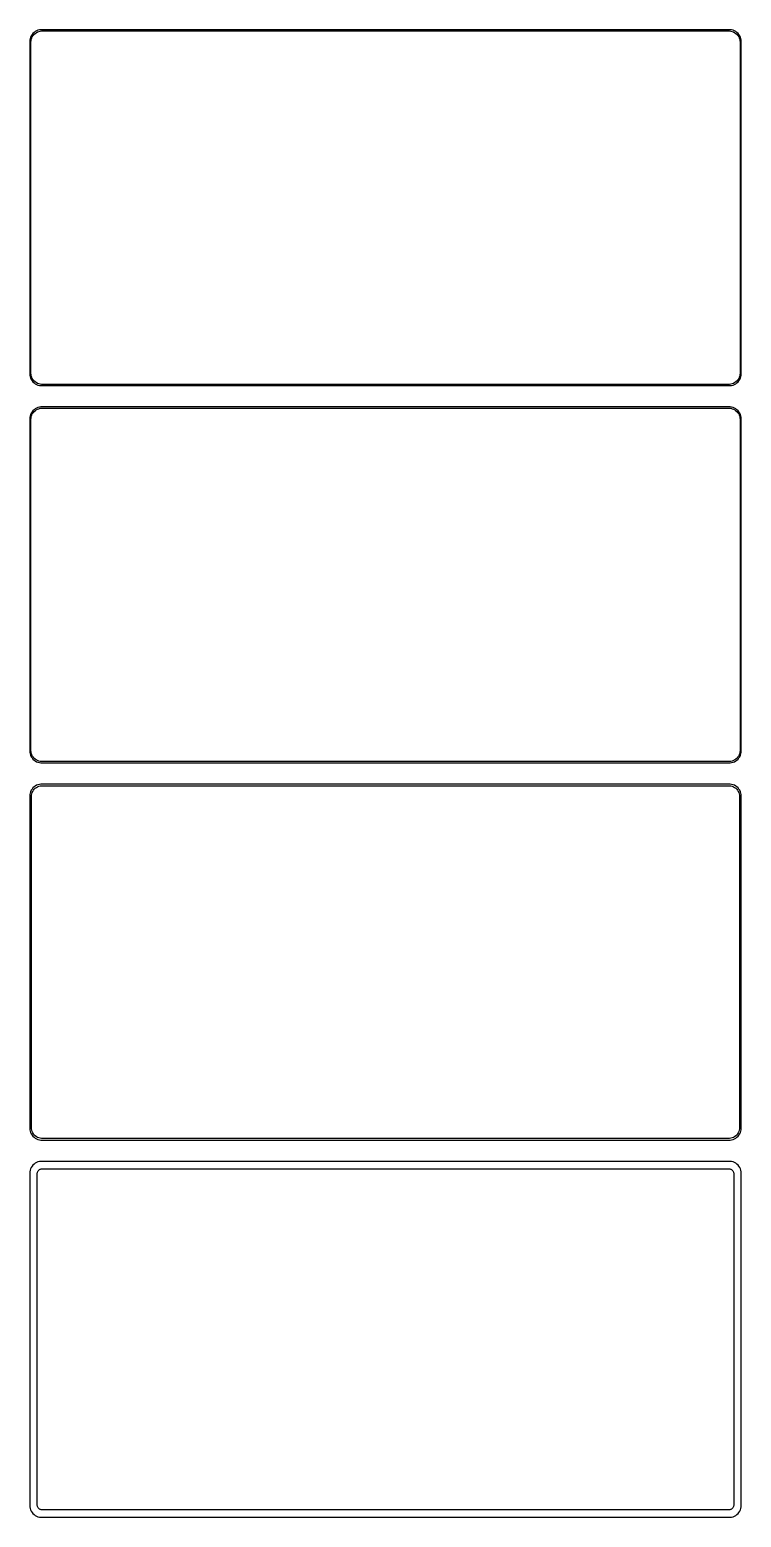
# Model space of a CAD drawing. Header units: metres. Extents: x -150 to 150, y 561 to 1188.
import ezdxf

# ---------------------------------------------------------------- set-up
doc = ezdxf.new("R2010")
doc.units = ezdxf.units.M

msp = doc.modelspace()

# ---------------------------------------------------------------- linework, layer by layer
for p, q in [((-149.382, 1185.41), (-149.649, 1184.84)), ((-149.045, 1185.94), (-149.382, 1185.41)), ((-149.166, 1184.5), (-148.912, 1185.04)), ((-148.645, 1186.42), (-149.045, 1185.94)), ((-148.912, 1185.04), (-148.593, 1185.54)), ((-148.187, 1186.85), (-148.645, 1186.42)), ((-148.593, 1185.54), (-148.213, 1186)), ((-148.213, 1186), (-147.778, 1186.41)), ((-147.679, 1187.22), (-148.187, 1186.85)), ((-147.778, 1186.41), (-147.295, 1186.76)), ((-147.129, 1187.52), (-147.679, 1187.22)), ((-147.295, 1186.76), (-146.772, 1187.05)), ((-146.545, 1187.76), (-147.129, 1187.52)), ((-146.772, 1187.05), (-146.218, 1187.27)), ((-145.937, 1187.91), (-146.545, 1187.76)), ((-146.218, 1187.27), (-145.64, 1187.42)), ((-145.314, 1187.99), (-145.937, 1187.91)), ((-145.64, 1187.42), (-145.048, 1187.49)), ((145.314, 1187.99), (-145.314, 1187.99)), ((-145.048, 1187.49), (145.048, 1187.49)), ((145.048, 1187.49), (145.64, 1187.42)), ((145.937, 1187.91), (145.314, 1187.99)), ((145.64, 1187.42), (146.218, 1187.27)), ((146.545, 1187.76), (145.937, 1187.91)), ((146.218, 1187.27), (146.772, 1187.05)), ((147.129, 1187.52), (146.545, 1187.76)), ((146.772, 1187.05), (147.295, 1186.76)), ((147.679, 1187.22), (147.129, 1187.52)), ((147.295, 1186.76), (147.778, 1186.41)), ((148.187, 1186.85), (147.679, 1187.22)), ((147.778, 1186.41), (148.213, 1186)), ((148.645, 1186.42), (148.187, 1186.85)), ((148.213, 1186), (148.593, 1185.54)), ((148.593, 1185.54), (148.912, 1185.04)), ((149.045, 1185.94), (148.645, 1186.42)), ((148.912, 1185.04), (149.166, 1184.5)), ((149.382, 1185.41), (149.045, 1185.94)), ((149.649, 1184.84), (149.382, 1185.41)), ((-149.961, 1183.63), (-150, 1183)), ((-150, 1183), (-150, 1043)), ((-149.843, 1184.24), (-149.961, 1183.63)), ((-149.649, 1184.84), (-149.843, 1184.24)), ((-149.5, 1182.75), (-149.463, 1183.35)), ((-149.5, 1043.25), (-149.5, 1182.75)), ((-149.463, 1183.35), (-149.351, 1183.93)), ((-149.351, 1183.93), (-149.166, 1184.5)), ((149.166, 1184.5), (149.351, 1183.93)), ((149.351, 1183.93), (149.463, 1183.35)), ((149.463, 1183.35), (149.5, 1182.75)), ((149.5, 1182.75), (149.5, 1043.25)), ((149.843, 1184.24), (149.649, 1184.84)), ((149.961, 1183.63), (149.843, 1184.24)), ((150, 1183), (149.961, 1183.63)), ((150, 1043), (150, 1183)), ((-150, 1043), (-149.961, 1042.37)), ((-149.961, 1042.37), (-149.843, 1041.76)), ((-149.843, 1041.76), (-149.649, 1041.16)), ((-149.649, 1041.16), (-149.382, 1040.59)), ((-149.463, 1042.65), (-149.5, 1043.25)), ((-149.351, 1042.07), (-149.463, 1042.65)), ((-149.166, 1041.5), (-149.351, 1042.07)), ((-148.912, 1040.96), (-149.166, 1041.5)), ((-148.593, 1040.46), (-148.912, 1040.96)), ((148.912, 1040.96), (148.593, 1040.46)), ((149.166, 1041.5), (148.912, 1040.96)), ((149.351, 1042.07), (149.166, 1041.5)), ((149.463, 1042.65), (149.351, 1042.07)), ((149.382, 1040.59), (149.649, 1041.16)), ((149.5, 1043.25), (149.463, 1042.65)), ((149.649, 1041.16), (149.843, 1041.76)), ((149.843, 1041.76), (149.961, 1042.37)), ((149.961, 1042.37), (150, 1043)), ((-149.382, 1040.59), (-149.045, 1040.06)), ((-149.045, 1040.06), (-148.645, 1039.58)), ((-148.645, 1039.58), (-148.187, 1039.15)), ((-148.213, 1040), (-148.593, 1040.46)), ((-147.778, 1039.59), (-148.213, 1040)), ((-148.187, 1039.15), (-147.679, 1038.78)), ((-147.295, 1039.24), (-147.778, 1039.59)), ((-147.679, 1038.78), (-147.129, 1038.48)), ((-146.772, 1038.95), (-147.295, 1039.24)), ((-147.129, 1038.48), (-146.545, 1038.24)), ((-146.218, 1038.73), (-146.772, 1038.95)), ((-146.545, 1038.24), (-145.937, 1038.09)), ((-145.64, 1038.58), (-146.218, 1038.73)), ((-145.937, 1038.09), (-145.314, 1038.01)), ((-145.048, 1038.51), (-145.64, 1038.58)), ((-145.314, 1038.01), (145.314, 1038.01)), ((145.048, 1038.51), (-145.048, 1038.51)), ((145.64, 1038.58), (145.048, 1038.51)), ((145.314, 1038.01), (145.937, 1038.09)), ((146.218, 1038.73), (145.64, 1038.58)), ((145.937, 1038.09), (146.545, 1038.24)), ((146.772, 1038.95), (146.218, 1038.73)), ((146.545, 1038.24), (147.129, 1038.48)), ((147.295, 1039.24), (146.772, 1038.95)), ((147.129, 1038.48), (147.679, 1038.78)), ((147.778, 1039.59), (147.295, 1039.24)), ((147.679, 1038.78), (148.187, 1039.15)), ((148.213, 1040), (147.778, 1039.59)), ((148.187, 1039.15), (148.645, 1039.58)), ((148.593, 1040.46), (148.213, 1040)), ((148.645, 1039.58), (149.045, 1040.06)), ((149.045, 1040.06), (149.382, 1040.59)), ((-147.129, 1028.52), (-147.679, 1028.22)), ((-146.545, 1028.76), (-147.129, 1028.52)), ((-146.772, 1028.05), (-146.218, 1028.27)), ((-145.937, 1028.91), (-146.545, 1028.76)), ((-146.218, 1028.27), (-145.64, 1028.42)), ((-145.314, 1028.99), (-145.937, 1028.91)), ((-145.64, 1028.42), (-145.048, 1028.49)), ((145.314, 1028.99), (-145.314, 1028.99)), ((-145.048, 1028.49), (145.048, 1028.49)), ((145.048, 1028.49), (145.64, 1028.42)), ((145.937, 1028.91), (145.314, 1028.99)), ((145.64, 1028.42), (146.218, 1028.27)), ((146.545, 1028.76), (145.937, 1028.91)), ((146.218, 1028.27), (146.772, 1028.05)), ((147.129, 1028.52), (146.545, 1028.76)), ((147.679, 1028.22), (147.129, 1028.52)), ((-149.961, 1024.63), (-150, 1024)), ((-150, 1024), (-150, 884)), ((-149.843, 1025.24), (-149.961, 1024.63)), ((-149.649, 1025.84), (-149.843, 1025.24)), ((-149.382, 1026.41), (-149.649, 1025.84)), ((-149.5, 1023.75), (-149.463, 1024.35)), ((-149.5, 884.25), (-149.5, 1023.75)), ((-149.463, 1024.35), (-149.351, 1024.93)), ((-149.045, 1026.94), (-149.382, 1026.41)), ((-149.351, 1024.93), (-149.166, 1025.5)), ((-149.166, 1025.5), (-148.912, 1026.04)), ((-148.645, 1027.42), (-149.045, 1026.94)), ((-148.912, 1026.04), (-148.593, 1026.54)), ((-148.187, 1027.85), (-148.645, 1027.42)), ((-148.593, 1026.54), (-148.213, 1027)), ((-148.213, 1027), (-147.778, 1027.41)), ((-147.679, 1028.22), (-148.187, 1027.85)), ((-147.778, 1027.41), (-147.295, 1027.76)), ((-147.295, 1027.76), (-146.772, 1028.05)), ((146.772, 1028.05), (147.295, 1027.76)), ((147.295, 1027.76), (147.778, 1027.41)), ((148.187, 1027.85), (147.679, 1028.22)), ((147.778, 1027.41), (148.213, 1027)), ((148.645, 1027.42), (148.187, 1027.85)), ((148.213, 1027), (148.593, 1026.54)), ((148.593, 1026.54), (148.912, 1026.04)), ((149.045, 1026.94), (148.645, 1027.42)), ((148.912, 1026.04), (149.166, 1025.5)), ((149.382, 1026.41), (149.045, 1026.94)), ((149.166, 1025.5), (149.351, 1024.93)), ((149.351, 1024.93), (149.463, 1024.35)), ((149.649, 1025.84), (149.382, 1026.41)), ((149.463, 1024.35), (149.5, 1023.75)), ((149.5, 1023.75), (149.5, 884.25)), ((149.843, 1025.24), (149.649, 1025.84)), ((149.961, 1024.63), (149.843, 1025.24)), ((150, 1024), (149.961, 1024.63)), ((150, 884), (150, 1024)), ((-149.463, 883.655), (-149.5, 884.25)), ((149.5, 884.25), (149.463, 883.655)), ((-150, 884), (-149.961, 883.373)), ((-149.961, 883.373), (-149.843, 882.757)), ((-149.843, 882.757), (-149.649, 882.159)), ((-149.649, 882.159), (-149.382, 881.591)), ((-149.351, 883.069), (-149.463, 883.655)), ((-149.382, 881.591), (-149.045, 881.061)), ((-149.166, 882.501), (-149.351, 883.069)), ((-148.912, 881.962), (-149.166, 882.501)), ((-149.045, 881.061), (-148.645, 880.577)), ((-148.593, 881.458), (-148.912, 881.962)), ((-148.645, 880.577), (-148.187, 880.147)), ((-148.213, 880.998), (-148.593, 881.458)), ((-147.778, 880.59), (-148.213, 880.998)), ((-148.187, 880.147), (-147.679, 879.778)), ((-147.295, 880.239), (-147.778, 880.59)), ((-147.679, 879.778), (-147.129, 879.476)), ((-146.772, 879.952), (-147.295, 880.239)), ((-147.129, 879.476), (-146.545, 879.245)), ((-146.218, 879.732), (-146.772, 879.952)), ((-146.545, 879.245), (-145.937, 879.089)), ((-145.64, 879.584), (-146.218, 879.732)), ((-145.937, 879.089), (-145.314, 879.01)), ((-145.048, 879.509), (-145.64, 879.584)), ((-145.314, 879.01), (145.314, 879.01)), ((145.048, 879.509), (-145.048, 879.509)), ((145.64, 879.584), (145.048, 879.509)), ((145.314, 879.01), (145.937, 879.089)), ((146.218, 879.732), (145.64, 879.584)), ((145.937, 879.089), (146.545, 879.245)), ((146.772, 879.952), (146.218, 879.732)), ((146.545, 879.245), (147.129, 879.476)), ((147.295, 880.239), (146.772, 879.952)), ((147.129, 879.476), (147.679, 879.778)), ((147.778, 880.59), (147.295, 880.239)), ((147.679, 879.778), (148.187, 880.147)), ((148.213, 880.998), (147.778, 880.59)), ((148.187, 880.147), (148.645, 880.577)), ((148.593, 881.458), (148.213, 880.998)), ((148.912, 881.962), (148.593, 881.458)), ((148.645, 880.577), (149.045, 881.061)), ((149.166, 882.501), (148.912, 881.962)), ((149.045, 881.061), (149.382, 881.591)), ((149.351, 883.069), (149.166, 882.501)), ((149.463, 883.655), (149.351, 883.069)), ((149.382, 881.591), (149.649, 882.159)), ((149.649, 882.159), (149.843, 882.757)), ((149.843, 882.757), (149.961, 883.373)), ((149.961, 883.373), (150, 884)), ((-149.961, 865.627), (-150, 865)), ((-149.843, 866.243), (-149.961, 865.627)), ((-149.649, 866.841), (-149.843, 866.243)), ((-149.382, 867.409), (-149.649, 866.841)), ((-149.045, 867.939), (-149.382, 867.409)), ((-149.328, 864.75), (-149.292, 865.324)), ((-149.292, 865.324), (-149.185, 865.889)), ((-149.185, 865.889), (-149.007, 866.435)), ((-148.645, 868.423), (-149.045, 867.939)), ((-149.007, 866.435), (-148.762, 866.956)), ((-148.762, 866.956), (-148.454, 867.441)), ((-148.187, 868.853), (-148.645, 868.423)), ((-148.454, 867.441), (-148.088, 867.884)), ((-147.679, 869.222), (-148.187, 868.853)), ((-148.088, 867.884), (-147.668, 868.278)), ((-147.129, 869.524), (-147.679, 869.222)), ((-147.668, 868.278), (-147.203, 868.616)), ((-147.203, 868.616), (-146.699, 868.893)), ((-146.545, 869.755), (-147.129, 869.524)), ((-146.699, 868.893), (-146.165, 869.104)), ((-145.937, 869.911), (-146.545, 869.755)), ((-146.165, 869.104), (-145.608, 869.247)), ((-145.314, 869.99), (-145.937, 869.911)), ((-145.608, 869.247), (-145.037, 869.319)), ((145.314, 869.99), (-145.314, 869.99)), ((-145.037, 869.319), (145.037, 869.319)), ((145.037, 869.319), (145.608, 869.247)), ((145.937, 869.911), (145.314, 869.99)), ((145.608, 869.247), (146.165, 869.104)), ((146.545, 869.755), (145.937, 869.911)), ((146.165, 869.104), (146.699, 868.893)), ((147.129, 869.524), (146.545, 869.755)), ((146.699, 868.893), (147.203, 868.616)), ((147.679, 869.222), (147.129, 869.524)), ((147.203, 868.616), (147.668, 868.278)), ((147.668, 868.278), (148.088, 867.884)), ((148.187, 868.853), (147.679, 869.222)), ((148.088, 867.884), (148.454, 867.441)), ((148.645, 868.423), (148.187, 868.853)), ((148.454, 867.441), (148.762, 866.956)), ((149.045, 867.939), (148.645, 868.423)), ((148.762, 866.956), (149.007, 866.435)), ((149.007, 866.435), (149.185, 865.889)), ((149.382, 867.409), (149.045, 867.939)), ((149.185, 865.889), (149.292, 865.324)), ((149.292, 865.324), (149.328, 864.75)), ((149.649, 866.841), (149.382, 867.409)), ((149.843, 866.243), (149.649, 866.841)), ((149.961, 865.627), (149.843, 866.243)), ((150, 865), (149.961, 865.627)), ((-150, 865), (-150, 725)), ((-149.328, 725.25), (-149.328, 864.75)), ((149.328, 864.75), (149.328, 725.25)), ((150, 725), (150, 865)), ((-150, 725), (-149.961, 724.373)), ((-149.961, 724.373), (-149.843, 723.757)), ((-149.843, 723.757), (-149.649, 723.159)), ((-149.649, 723.159), (-149.382, 722.591)), ((-149.382, 722.591), (-149.045, 722.061)), ((-149.292, 724.676), (-149.328, 725.25)), ((-149.185, 724.111), (-149.292, 724.676)), ((-149.007, 723.565), (-149.185, 724.111)), ((-149.045, 722.061), (-148.645, 721.577)), ((-148.762, 723.044), (-149.007, 723.565)), ((-148.454, 722.559), (-148.762, 723.044)), ((-148.645, 721.577), (-148.187, 721.147)), ((-148.088, 722.116), (-148.454, 722.559)), ((-148.187, 721.147), (-147.679, 720.778)), ((-147.668, 721.722), (-148.088, 722.116)), ((-147.203, 721.384), (-147.668, 721.722)), ((-146.699, 721.107), (-147.203, 721.384)), ((-146.165, 720.896), (-146.699, 721.107)), ((146.699, 721.107), (146.165, 720.896)), ((147.203, 721.384), (146.699, 721.107)), ((147.668, 721.722), (147.203, 721.384)), ((148.088, 722.116), (147.668, 721.722)), ((147.679, 720.778), (148.187, 721.147)), ((148.454, 722.559), (148.088, 722.116)), ((148.187, 721.147), (148.645, 721.577)), ((148.762, 723.044), (148.454, 722.559)), ((148.645, 721.577), (149.045, 722.061)), ((149.007, 723.565), (148.762, 723.044)), ((149.185, 724.111), (149.007, 723.565)), ((149.045, 722.061), (149.382, 722.591)), ((149.292, 724.676), (149.185, 724.111)), ((149.328, 725.25), (149.292, 724.676)), ((149.382, 722.591), (149.649, 723.159)), ((149.649, 723.159), (149.843, 723.757)), ((149.843, 723.757), (149.961, 724.373)), ((149.961, 724.373), (150, 725)), ((-147.679, 720.778), (-147.129, 720.476)), ((-147.129, 720.476), (-146.545, 720.245)), ((-146.545, 720.245), (-145.937, 720.089)), ((-145.608, 720.753), (-146.165, 720.896)), ((-145.937, 720.089), (-145.314, 720.01)), ((-145.037, 720.681), (-145.608, 720.753)), ((-145.314, 720.01), (145.314, 720.01)), ((145.037, 720.681), (-145.037, 720.681)), ((145.608, 720.753), (145.037, 720.681)), ((145.314, 720.01), (145.937, 720.089)), ((146.165, 720.896), (145.608, 720.753)), ((145.937, 720.089), (146.545, 720.245)), ((146.545, 720.245), (147.129, 720.476)), ((147.129, 720.476), (147.679, 720.778)), ((-149.045, 708.939), (-149.382, 708.409)), ((-148.645, 709.423), (-149.045, 708.939)), ((-148.187, 709.853), (-148.645, 709.423)), ((-147.679, 710.222), (-148.187, 709.853)), ((-147.129, 710.524), (-147.679, 710.222)), ((-146.545, 710.755), (-147.129, 710.524)), ((-145.937, 710.911), (-146.545, 710.755)), ((-145.314, 710.99), (-145.937, 710.911)), ((145.314, 710.99), (-145.314, 710.99)), ((145.937, 710.911), (145.314, 710.99)), ((146.545, 710.755), (145.937, 710.911)), ((147.129, 710.524), (146.545, 710.755)), ((147.679, 710.222), (147.129, 710.524)), ((148.187, 709.853), (147.679, 710.222)), ((148.645, 709.423), (148.187, 709.853)), ((149.045, 708.939), (148.645, 709.423)), ((149.382, 708.409), (149.045, 708.939)), ((-149.961, 706.627), (-150, 706)), ((-150, 706), (-150, 566)), ((-149.843, 707.243), (-149.961, 706.627)), ((-149.649, 707.841), (-149.843, 707.243)), ((-149.382, 708.409), (-149.649, 707.841)), ((-146.86, 705.75), (-146.843, 706.014)), ((-146.86, 566.25), (-146.86, 705.75)), ((-146.843, 706.014), (-146.793, 706.275)), ((-146.793, 706.275), (-146.711, 706.527)), ((-146.711, 706.527), (-146.599, 706.766)), ((-146.599, 706.766), (-146.457, 706.99)), ((-146.457, 706.99), (-146.288, 707.194)), ((-146.288, 707.194), (-146.095, 707.376)), ((-146.095, 707.376), (-145.88, 707.531)), ((-145.88, 707.531), (-145.648, 707.659)), ((-145.648, 707.659), (-145.402, 707.756)), ((-145.402, 707.756), (-145.145, 707.822)), ((-145.145, 707.822), (-144.882, 707.855)), ((-144.882, 707.855), (144.882, 707.855)), ((144.882, 707.855), (145.145, 707.822)), ((145.145, 707.822), (145.402, 707.756)), ((145.402, 707.756), (145.648, 707.659)), ((145.648, 707.659), (145.88, 707.531)), ((145.88, 707.531), (146.095, 707.376)), ((146.095, 707.376), (146.288, 707.194)), ((146.288, 707.194), (146.457, 706.99)), ((146.457, 706.99), (146.599, 706.766)), ((146.599, 706.766), (146.711, 706.527)), ((146.711, 706.527), (146.793, 706.275)), ((146.793, 706.275), (146.843, 706.014)), ((146.843, 706.014), (146.86, 705.75)), ((146.86, 705.75), (146.86, 566.25)), ((149.649, 707.841), (149.382, 708.409)), ((149.843, 707.243), (149.649, 707.841)), ((149.961, 706.627), (149.843, 707.243)), ((150, 706), (149.961, 706.627)), ((150, 566), (150, 706)), ((-150, 566), (-149.961, 565.373)), ((-149.961, 565.373), (-149.843, 564.757)), ((-149.843, 564.757), (-149.649, 564.159)), ((-146.843, 565.986), (-146.86, 566.25)), ((-146.793, 565.725), (-146.843, 565.986)), ((-146.711, 565.473), (-146.793, 565.725)), ((-146.599, 565.234), (-146.711, 565.473)), ((-146.457, 565.01), (-146.599, 565.234)), ((-146.288, 564.806), (-146.457, 565.01)), ((-146.095, 564.624), (-146.288, 564.806)), ((-145.88, 564.469), (-146.095, 564.624)), ((-145.648, 564.341), (-145.88, 564.469)), ((-145.402, 564.244), (-145.648, 564.341)), ((145.648, 564.341), (145.402, 564.244)), ((145.88, 564.469), (145.648, 564.341)), ((146.095, 564.624), (145.88, 564.469)), ((146.288, 564.806), (146.095, 564.624)), ((146.457, 565.01), (146.288, 564.806)), ((146.599, 565.234), (146.457, 565.01)), ((146.711, 565.473), (146.599, 565.234)), ((146.793, 565.725), (146.711, 565.473)), ((146.843, 565.986), (146.793, 565.725)), ((146.86, 566.25), (146.843, 565.986)), ((149.649, 564.159), (149.843, 564.757)), ((149.843, 564.757), (149.961, 565.373)), ((149.961, 565.373), (150, 566)), ((-149.649, 564.159), (-149.382, 563.591)), ((-149.382, 563.591), (-149.045, 563.061)), ((-149.045, 563.061), (-148.645, 562.577)), ((-148.645, 562.577), (-148.187, 562.147)), ((-148.187, 562.147), (-147.679, 561.778)), ((-147.679, 561.778), (-147.129, 561.476)), ((-147.129, 561.476), (-146.545, 561.245)), ((-146.545, 561.245), (-145.937, 561.089)), ((-145.937, 561.089), (-145.314, 561.01)), ((-145.145, 564.178), (-145.402, 564.244)), ((-145.314, 561.01), (145.314, 561.01)), ((-144.882, 564.145), (-145.145, 564.178)), ((144.882, 564.145), (-144.882, 564.145)), ((145.145, 564.178), (144.882, 564.145)), ((145.402, 564.244), (145.145, 564.178)), ((145.314, 561.01), (145.937, 561.089)), ((145.937, 561.089), (146.545, 561.245)), ((146.545, 561.245), (147.129, 561.476)), ((147.129, 561.476), (147.679, 561.778)), ((147.679, 561.778), (148.187, 562.147)), ((148.187, 562.147), (148.645, 562.577)), ((148.645, 562.577), (149.045, 563.061)), ((149.045, 563.061), (149.382, 563.591)), ((149.382, 563.591), (149.649, 564.159))]:
    msp.add_line(p, q)

doc.saveas('drawing.dxf')
